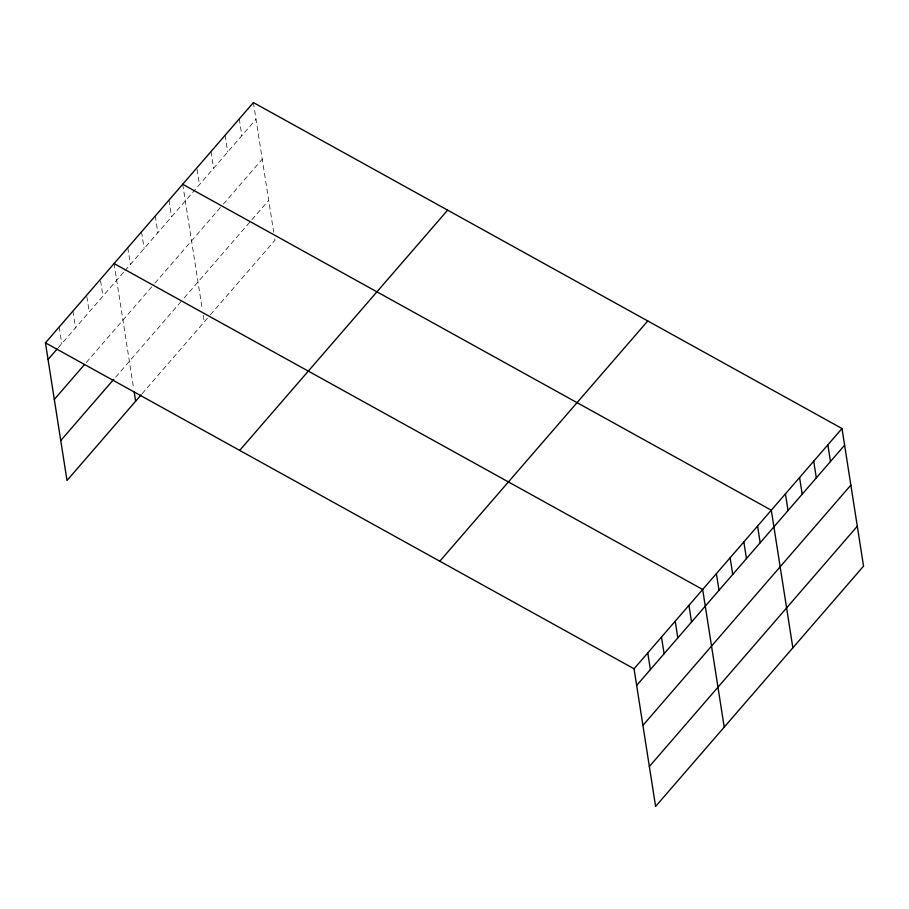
<?xml version="1.0" encoding="UTF-8"?>
<svg xmlns="http://www.w3.org/2000/svg" width="909" height="909" viewBox="0 0 909 909"><rect width="100%" height="100%" fill="white"/><g stroke="black" fill="none" stroke-linecap="round" stroke-linejoin="round"><path stroke-width="0.68" stroke-dasharray="4.54 3.41" d="M58.131 347.897L124.01 271.78M124.919 270.723L256.008 119.261M86.332 362.441L154.041 284.21M154.962 283.154L222.489 205.127M223.375 204.105L262.258 159.177M115.648 377.144L182.448 299.97M184.277 297.857L268.7 200.31M142.031 393.802L209.559 315.787M210.433 314.764L274.95 240.226L274.541 237.567M253.395 102.581L273.7 232.238M239.26 118.92L241.874 135.6M225.114 135.259L227.727 151.939M210.979 151.598L213.592 168.279M197.06 169.324L199.446 184.618M182.698 184.277L202.377 309.935M203.207 315.264L204.252 321.911M168.972 200.128L171.585 216.808M155.246 215.99L157.859 232.67M141.52 231.84L144.133 248.521M127.794 247.702L130.407 264.383M114.068 263.565L133.748 389.222M100.569 280.801L102.956 296.095M86.844 296.664L89.241 311.957M72.902 311.128L75.515 327.808M59.176 326.99L61.789 343.67"/><path stroke-width="1.36" d="M141.122 394.858L67.005 480.486L45.45 342.852L253.395 102.581L841.995 428.514L863.55 566.148L655.605 806.419L634.05 668.774L841.995 428.514M48.063 359.532L57.21 348.954M54.313 399.449L84.503 364.554M60.755 440.57L113.818 379.258M239.692 450.398L447.637 210.138M439.808 561.217L647.765 320.957M636.652 685.454L844.609 445.194M642.913 725.371L850.858 485.111M649.344 766.503L857.301 526.231M182.698 184.277L771.298 510.199L792.853 647.844M114.068 263.565L702.668 589.486L724.223 727.132M45.45 342.852L634.05 668.774M827.86 444.853L830.462 461.533M813.714 461.193L816.327 477.873M799.579 477.532L802.181 494.212M785.433 493.86L788.046 510.54M757.572 526.061L760.185 542.741M743.846 541.923L746.459 558.603M730.12 557.774L732.734 574.454M716.394 573.636L719.008 590.316M688.942 605.349L691.556 622.029M675.217 621.199L677.83 637.879M661.491 637.061L664.104 653.741M647.776 652.923L650.378 669.603M134.168 391.881L135.623 401.199"/></g></svg>
